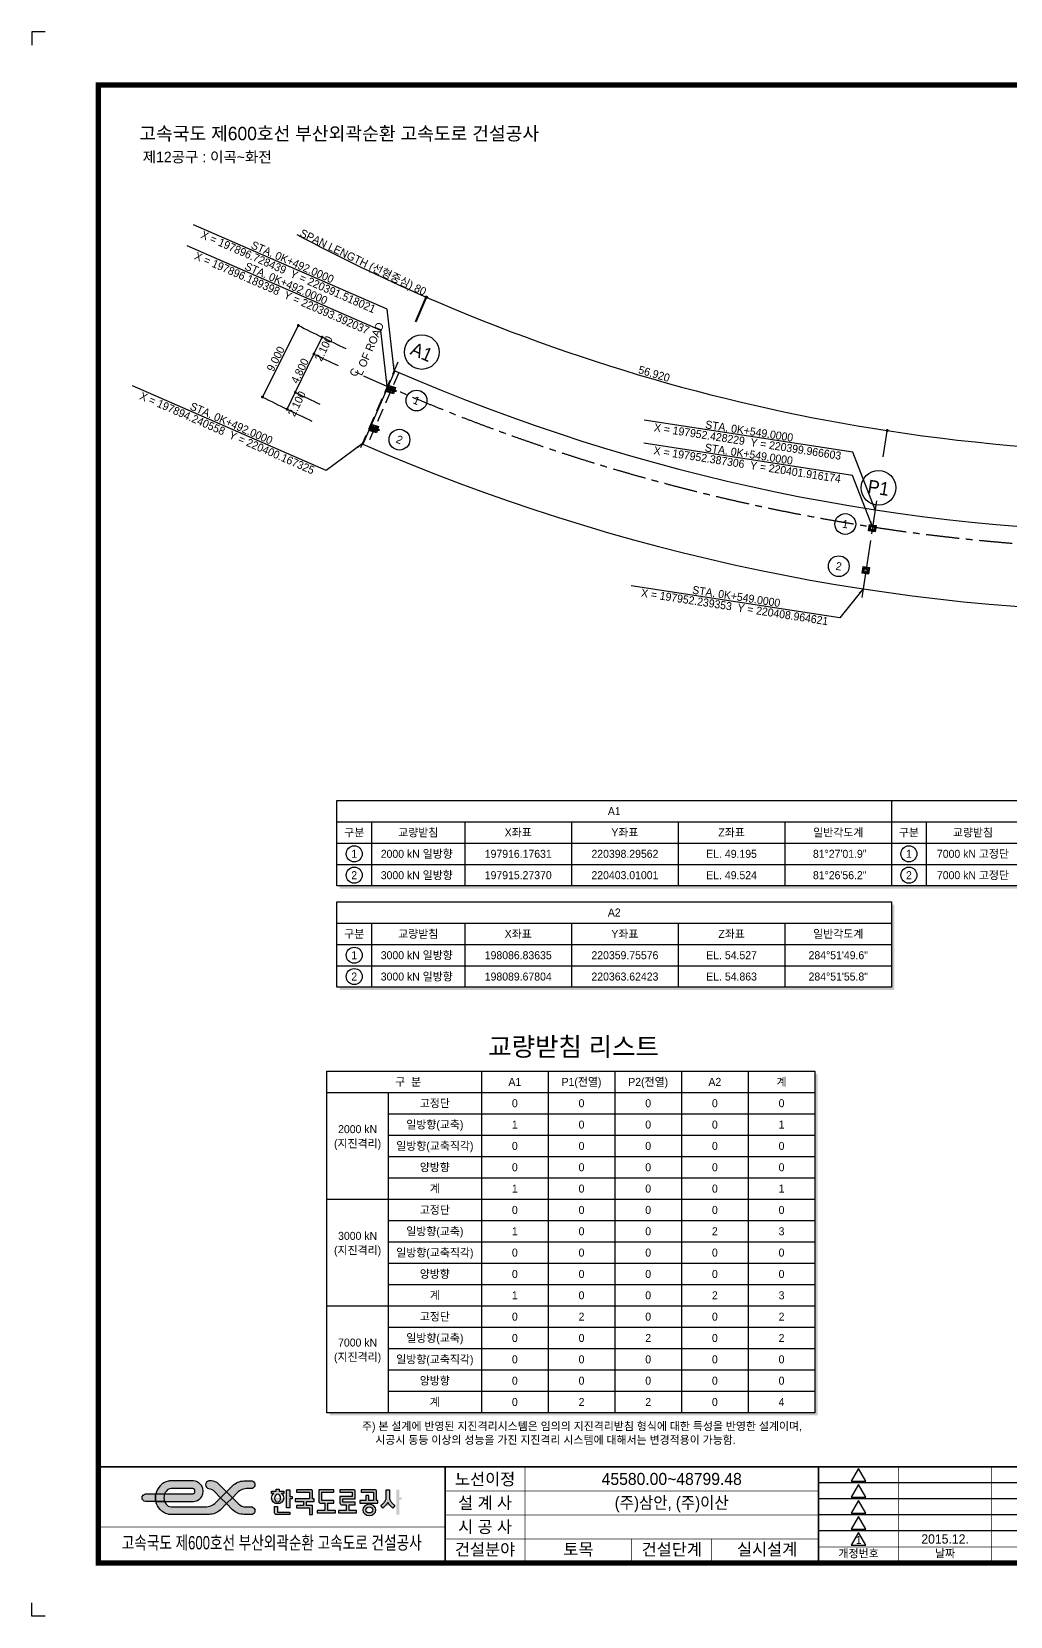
# Model space of a CAD drawing. Header units: feet. Extents: x 778950 to 1031250, y -253464 to -75264.
# Drawn here: x 778950 to 889038, y -253464 to -75264 of the extents above; entities that cross this region are included whole.
import ezdxf
from ezdxf.enums import TextEntityAlignment as Align

# ---------------------------------------------------------------- set-up
doc = ezdxf.new("R2010")
doc.units = ezdxf.units.FT
doc.header["$LTSCALE"] = 3000
doc.header["$MEASUREMENT"] = 0
doc.linetypes.add('A-CENTR01', pattern=[2, 1.25, -0.25, 0.25, -0.25])
doc.linetypes.add('A-DASHD01', pattern=[0.75, 0.5, -0.25])
doc.layers.get('0').update_dxf_attribs({"linetype": 'CONTINUOUS'})
for name, color, linetype in [('1', 1, 'CONTINUOUS'), ('5', 5, 'CONTINUOUS'), ('CS-CNTL', 1, 'A-CENTR01'), ('CS-CONC-MAJR', 4, 'CONTINUOUS'), ('CS-DIML', 1, 'CONTINUOUS'), ('CS-DIMT', 3, 'CONTINUOUS'), ('CS-MISC', 3, 'CONTINUOUS'), ('CS-SYMB', 3, 'CONTINUOUS'), ('CS-TABL-LIN2', 1, 'CONTINUOUS'), ('CS-TABL-TEX2', 3, 'CONTINUOUS'), ('CX-BORD-LIN1', 4, 'CONTINUOUS'), ('CX-BORD-LIN2', 3, 'CONTINUOUS'), ('CX-BORD-TEX2', 7, 'CONTINUOUS'), ('CX-BORD-TEX3', 6, 'CONTINUOUS'), ('CX-MISC', 2, 'CONTINUOUS'), ('CZ-TEX1', 6, 'CONTINUOUS'), ('CZ-TEX2', 3, 'CONTINUOUS')]:
    doc.layers.add(name, color=color, linetype=linetype)
doc.styles.add('A_STANDARD', font='')
doc.styles.add('TB_TEXT', font='')
doc.styles.add('TB_WBTXT', font='')
doc.styles.add('TB_WMTXT', font='')
doc.styles.get('A_STANDARD').set_extended_font_data('Dotum')
doc.styles.get('TB_TEXT').set_extended_font_data('Dotum')
doc.styles.get('TB_WBTXT').set_extended_font_data('Dotum')
doc.styles.get('TB_WMTXT').set_extended_font_data('Dotum')

# ---------------------------------------------------------------- blocks, each defined once
blk = doc.blocks.new('CXGLOGO-EX흑백')
h = blk.add_hatch(color=256)
h.paths.add_polyline_path([(12.63, 2.93), (13.94, 2.93, 0.130785), (14.2, 3, 0.568608), (14.23, 5.18, 0.139223), (13.96, 5.26), (11.43, 5.26, 0.198912), (7.89, 3.79), (5.96, 1.87), (7.79, 0.04), (9.3, 1.55, -0.198912)])
h.paths.add_polyline_path([(5.96, -1.79), (4.13, 0.04), (2.64, -1.46, -0.198912), (-0.68, -2.83), (-11.36, -2.83, -0.149968), (-12.24, -2.56, -0.149163), (-13.39, -1.14), (-16.1, -1.14, 0.278403), (-12.27, -5.13, 0.065939), (-11.87, -5.18), (0.62, -5.18, 0.198912), (3.94, -3.81)])
h.paths.add_polyline_path([(-16.1, 1.21), (-19.37, 1.21, 0.888889), (-19.37, -1.14), (-16.1, -1.14, -0.111111)])
h.paths.add_polyline_path([(-11.36, 2.91), (-4.68, 2.91, -0.057559), (-4.56, 2.9, -0.792918), (-4.56, 1.23, -0.057559), (-4.68, 1.21), (-13.39, 1.21, 0.193915), (-13.39, -1.14), (-4.74, -1.14, 1.071754), (-4.74, 5.26), (-11.87, 5.26, 0.065939), (-12.27, 5.21, 0.278403), (-16.1, 1.21), (-13.39, 1.21, -0.149163), (-12.24, 2.64, -0.149968)])
h = blk.add_hatch(color=256)
h.paths.add_polyline_path([(3.49, 4.34, 0.198912), (1.27, 5.26), (0.48, 5.26, 0.833808), (0.38, 2.93, -0.177326), (2.18, 1.99), (4.13, 0.04), (5.96, 1.87)])
h.paths.add_polyline_path([(9.74, -1.92), (7.79, 0.04), (5.96, -1.79), (7.89, -3.71, 0.198912), (11.43, -5.18), (13.94, -5.18, 0.129219), (14.2, -5.12, 0.604319), (14.13, -2.89, 0.11379), (13.9, -2.83), (11.96, -2.83, -0.198912)])
h = blk.add_hatch(color=256)
h.paths.add_polyline_path([(5.96, 1.87), (4.13, 0.04), (5.96, -1.79), (7.79, 0.04)])
h.paths.add_polyline_path([(-13.39, 1.21), (-16.1, 1.21, 0.111111), (-16.1, -1.14), (-13.39, -1.14, -0.193915)])
h = blk.add_hatch(color=256)
edge = h.paths.add_edge_path()
edge.add_line((55.91, 2.5), (56.86, 2.5))
edge.add_line((56.86, 2.5), (56.86, 0.09))
edge.add_arc((58.53, 0.09), 1.68, 180, 195.4084)
edge.add_arc((58.47, 0.08), 1.62, 195.4084, 211.407)
edge.add_arc((62.73, 2.67), 6.6, 211.407, 220.8846)
edge.add_arc((62.66, 2.61), 6.51, 220.8846, 230.4986)
edge.add_line((58.52, -2.41), (57.95, -3.23))
edge.add_arc((62.64, 2.48), 7.39, 221.3708, 230.5683, ccw=False)
edge.add_arc((62.86, 2.67), 7.69, 212.5284, 221.3728, ccw=False)
edge.add_arc((49.9, 2.67), 7.69, 318.6272, 327.4716, ccw=False)
edge.add_arc((50.12, 2.48), 7.39, 309.4317, 318.6292, ccw=False)
edge.add_line((54.82, -3.23), (54.24, -2.41))
edge.add_arc((50.17, 2.55), 6.42, 309.4355, 319.1813)
edge.add_arc((49.96, 2.73), 6.69, 319.1787, 328.5297)
edge.add_arc((54.29, 0.07), 1.61, 328.5765, 344.6082)
edge.add_arc((54.23, 0.09), 1.67, 344.5729, 360.0187)
edge.add_line((55.91, 0.09), (55.91, 2.5))
edge = h.paths.add_edge_path()
edge.add_arc((22.07, -0.1), 1.77, 0.3447, 51.8065, ccw=False)
edge.add_arc((21.99, -0.04), 1.86, 268.639, 358.4888, ccw=False)
edge.add_arc((21.9, -0.04), 1.86, 181.4953, 271.3769, ccw=False)
edge.add_arc((21.82, -0.1), 1.77, 128.1945, 179.6543, ccw=False)
edge.add_line((20.72, 1.3), (20.04, 1.3))
edge.add_line((20.04, 1.3), (20.04, 2.11))
edge.add_line((20.04, 2.11), (21.47, 2.11))
edge.add_line((21.47, 2.11), (21.47, 2.75))
edge.add_line((21.47, 2.75), (22.42, 2.75))
edge.add_line((22.42, 2.75), (22.42, 2.11))
edge.add_line((22.42, 2.11), (23.84, 2.11))
edge.add_line((23.84, 2.11), (23.84, 1.3))
edge.add_line((23.84, 1.3), (23.17, 1.3))
h.paths.add_polyline_path([(60.66, 0.17), (60.66, -0.6), (59.94, -0.6), (59.94, -5.25), (58.99, -5.25), (58.99, 2.5), (59.94, 2.5), (59.94, 0.17)])
edge = h.paths.add_edge_path()
edge.add_line((48.07, 2.5), (48.07, 1.72))
edge.add_line((48.07, 1.72), (51.87, 1.72))
edge.add_line((51.87, 1.72), (51.87, -0.86))
edge.add_line((51.87, -0.86), (50.44, -0.86))
edge.add_line((50.44, -0.86), (50.44, 0.69))
edge.add_line((50.44, 0.69), (49.49, 0.69))
edge.add_line((49.49, 0.69), (49.49, -0.86))
edge.add_line((49.49, -0.86), (47.59, -0.86))
edge.add_line((47.59, -0.86), (47.59, -1.63))
edge.add_line((47.59, -1.63), (53.29, -1.63))
edge.add_line((53.29, -1.63), (53.29, -0.86))
edge.add_line((53.29, -0.86), (52.82, -0.86))
edge.add_line((52.82, -0.86), (52.82, 1.98))
edge.add_arc((52.27, 1.98), 0.549, 360, 400.6008)
edge.add_arc((52.34, 2.04), 0.455, 40.6008, 89.6611)
edge.add_line((52.34, 2.5), (48.07, 2.5))
edge = h.paths.add_edge_path()
edge.add_line((41.42, 2.5), (41.42, 1.72))
edge.add_line((41.42, 1.72), (45.22, 1.72))
edge.add_line((45.22, 1.72), (45.22, 0.43))
edge.add_line((45.22, 0.43), (41.42, 0.43))
edge.add_line((41.42, 0.43), (41.42, -1.63))
edge.add_arc((41.97, -1.63), 0.549, 180, 220.6008)
edge.add_arc((41.9, -1.7), 0.455, 220.6008, 269.6611)
edge.add_line((41.89, -2.15), (43.32, -2.15))
edge.add_line((43.32, -2.15), (43.32, -3.96))
edge.add_line((43.32, -3.96), (40.94, -3.96))
edge.add_line((40.94, -3.96), (40.94, -4.73))
edge.add_line((40.94, -4.73), (46.64, -4.73))
edge.add_line((46.64, -4.73), (46.64, -3.96))
edge.add_line((46.64, -3.96), (44.27, -3.96))
edge.add_line((44.27, -3.96), (44.27, -2.15))
edge.add_line((44.27, -2.15), (46.17, -2.15))
edge.add_line((46.17, -2.15), (46.17, -1.38))
edge.add_line((46.17, -1.38), (42.37, -1.38))
edge.add_line((42.37, -1.38), (42.37, -0.34))
edge.add_line((42.37, -0.34), (46.17, -0.34))
edge.add_line((46.17, -0.34), (46.17, 1.98))
edge.add_arc((45.62, 1.98), 0.549, 360, 400.6008)
edge.add_arc((45.69, 2.04), 0.455, 40.6008, 89.6611)
edge.add_line((45.69, 2.5), (41.42, 2.5))
edge = h.paths.add_edge_path()
edge.add_line((39.52, 2.5), (34.77, 2.5))
edge.add_line((34.77, 2.5), (34.77, -1.12))
edge.add_arc((35.32, -1.12), 0.549, 180, 220.6008)
edge.add_arc((35.25, -1.18), 0.455, 220.6008, 269.6611)
edge.add_line((35.24, -1.63), (36.67, -1.63))
edge.add_line((36.67, -1.63), (36.67, -3.96))
edge.add_line((36.67, -3.96), (34.29, -3.96))
edge.add_line((34.29, -3.96), (34.29, -4.73))
edge.add_line((34.29, -4.73), (39.99, -4.73))
edge.add_line((39.99, -4.73), (39.99, -3.96))
edge.add_line((39.99, -3.96), (37.62, -3.96))
edge.add_line((37.62, -3.96), (37.62, -1.63))
edge.add_line((37.62, -1.63), (39.52, -1.63))
edge.add_line((39.52, -1.63), (39.52, -0.86))
edge.add_line((39.52, -0.86), (35.72, -0.86))
edge.add_line((35.72, -0.86), (35.72, 1.72))
edge.add_line((35.72, 1.72), (39.52, 1.72))
edge.add_line((39.52, 1.72), (39.52, 2.5))
edge = h.paths.add_edge_path()
edge.add_line((31.92, -5.25), (32.87, -5.25))
edge.add_line((32.87, -5.25), (32.87, -2.41))
edge.add_line((32.87, -2.41), (30.97, -2.41))
edge.add_line((30.97, -2.41), (30.97, -1.12))
edge.add_line((30.97, -1.12), (33.34, -1.12))
edge.add_line((33.34, -1.12), (33.34, -0.34))
edge.add_line((33.34, -0.34), (32.87, -0.34))
edge.add_line((32.87, -0.34), (32.87, 1.98))
edge.add_arc((32.32, 1.98), 0.549, 360, 400.6008)
edge.add_arc((32.39, 2.04), 0.455, 40.6008, 89.6611)
edge.add_line((32.39, 2.5), (27.88, 2.5))
edge.add_line((27.88, 2.5), (27.88, 1.72))
edge.add_line((27.88, 1.72), (31.92, 1.72))
edge.add_line((31.92, 1.72), (31.92, -0.34))
edge.add_line((31.92, -0.34), (27.41, -0.34))
edge.add_line((27.41, -0.34), (27.41, -1.12))
edge.add_line((27.41, -1.12), (30.02, -1.12))
edge.add_line((30.02, -1.12), (30.02, -2.41))
edge.add_line((30.02, -2.41), (27.88, -2.41))
edge.add_line((27.88, -2.41), (27.88, -3.18))
edge.add_line((27.88, -3.18), (31.92, -3.18))
edge.add_line((31.92, -3.18), (31.92, -5.25))
edge = h.paths.add_edge_path()
edge.add_line((25.74, -5.25), (21.47, -5.25))
edge.add_arc((21.47, -4.8), 0.449, 220.2619, 270, ccw=False)
edge.add_arc((21.55, -4.73), 0.558, 180.3389, 220.2619, ccw=False)
edge.add_arc((195.56, -3.7), 174.57, 179.6611, 180.3389, ccw=False)
edge.add_line((20.99, -2.67), (21.94, -2.67))
edge.add_line((21.94, -2.67), (21.94, -4.47))
edge.add_line((21.94, -4.47), (25.74, -4.47))
edge.add_line((25.74, -4.47), (25.74, -5.25))
edge = h.paths.add_edge_path(flags=16)
edge.add_ellipse((50.6, -3.77), major_axis=(-1.11, 0), ratio=0.86651, start_angle=0, end_angle=360)
edge = h.paths.add_edge_path()
edge.add_ellipse((50.6, -3.77), major_axis=(2.06, 0), ratio=0.842916, start_angle=0, end_angle=360, ccw=False)
h.paths.add_polyline_path([(26.46, 0.43), (26.46, -0.34), (25.74, -0.34), (25.74, -3.18), (24.67, -3.18), (24.67, 2.5), (25.74, 2.5), (25.74, 0.43)])
edge = h.paths.add_edge_path(flags=16)
edge.add_ellipse((21.94, -0.09), major_axis=(0, 1.22), ratio=0.776497, start_angle=0, end_angle=360, ccw=False)
for points in [[(-11.36, 2.91, 0.149968), (-12.24, 2.64, 0.149163), (-13.39, 1.21, 0.193915), (-13.39, -1.14), (-4.74, -1.14, 1.071754), (-4.74, 5.26), (-11.87, 5.26, 0.065939), (-12.27, 5.21, 0.278403), (-16.1, 1.21), (-13.39, 1.21), (-4.68, 1.21, 0.057559), (-4.56, 1.23, 0.792918), (-4.56, 2.9, 0.057559), (-4.68, 2.91), (-11.36, 2.91)], [(0.38, 2.93, -0.177326), (2.18, 1.99), (4.13, 0.04), (5.96, 1.87), (3.49, 4.34, 0.198912), (1.27, 5.26), (0.48, 5.26, 0.87142), (0.48, 2.91)], [(23.17, 1.3, -0.228396), (23.84, -0.09, -0.413446), (21.94, -1.89, -0.413609), (20.04, -0.09, -0.228387), (20.72, 1.3), (20.04, 1.3), (20.04, 2.11), (21.47, 2.11), (21.47, 2.75), (22.42, 2.75), (22.42, 2.11), (23.84, 2.11), (23.84, 1.3), (23.17, 1.3)], [(31.92, -5.25), (32.87, -5.25), (32.87, -2.41), (30.97, -2.41), (30.97, -1.12), (33.34, -1.12), (33.34, -0.34), (32.87, -0.34), (32.87, 1.98, 0.179031), (32.74, 2.34, 0.217397), (32.39, 2.5), (27.88, 2.5), (27.88, 1.72), (31.92, 1.72), (31.92, -0.34), (27.41, -0.34), (27.41, -1.12), (30.02, -1.12), (30.02, -2.41), (27.88, -2.41), (27.88, -3.18), (31.92, -3.18), (31.92, -5.25)], [(39.52, 2.5), (34.77, 2.5), (34.77, -1.12, 0.179031), (34.9, -1.48, 0.217397), (35.24, -1.63), (36.67, -1.63), (36.67, -3.96), (34.29, -3.96), (34.29, -4.73), (39.99, -4.73), (39.99, -3.96), (37.62, -3.96), (37.62, -1.63), (39.52, -1.63), (39.52, -0.86), (35.72, -0.86), (35.72, 1.72), (39.52, 1.72), (39.52, 2.5)], [(41.42, 2.5), (41.42, 1.72), (45.22, 1.72), (45.22, 0.43), (41.42, 0.43), (41.42, -1.63, 0.179031), (41.55, -1.99, 0.217397), (41.89, -2.15), (43.32, -2.15), (43.32, -3.96), (40.94, -3.96), (40.94, -4.73), (46.64, -4.73), (46.64, -3.96), (44.27, -3.96), (44.27, -2.15), (46.17, -2.15), (46.17, -1.38), (42.37, -1.38), (42.37, -0.34), (46.17, -0.34), (46.17, 1.98, 0.179031), (46.04, 2.34, 0.217397), (45.69, 2.5), (41.42, 2.5)], [(48.07, 2.5), (48.07, 1.72), (51.87, 1.72), (51.87, -0.86), (50.44, -0.86), (50.44, 0.69), (49.49, 0.69), (49.49, -0.86), (47.59, -0.86), (47.59, -1.63), (53.29, -1.63), (53.29, -0.86), (52.82, -0.86), (52.82, 1.98, 0.179031), (52.69, 2.34, 0.217397), (52.34, 2.5), (48.07, 2.5)], [(55.91, 2.5), (56.86, 2.5), (56.86, 0.09, 0.067333), (56.92, -0.35, 0.069921), (57.09, -0.77, 0.041378), (57.74, -1.65, 0.041974), (58.52, -2.41), (57.95, -3.23, -0.040153), (57.09, -2.41, -0.03861), (56.38, -1.46, -0.03861), (55.67, -2.41, -0.040153), (54.82, -3.23), (54.24, -2.41, 0.042549), (55.02, -1.65, 0.040824), (55.67, -0.77, 0.070066), (55.85, -0.35, 0.067497), (55.91, 0.09), (55.91, 2.5)], [(25.74, -5.25), (21.47, -5.25, -0.220496), (21.13, -5.09, -0.175981), (20.99, -4.73, -0.002958), (20.99, -2.67), (21.94, -2.67), (21.94, -4.47), (25.74, -4.47), (25.74, -5.25)]]:
    blk.add_lwpolyline(points, format="xyb")
for points in [[(14.2, 3, -0.130785), (13.94, 2.93), (12.63, 2.93, 0.198912), (9.3, 1.55), (7.79, 0.04), (5.96, 1.87), (7.89, 3.79, -0.198912), (11.43, 5.26), (13.96, 5.26, -0.139223), (14.23, 5.18, -0.568608)], [(-19.37, -1.14, -0.888889), (-19.37, 1.21), (-16.1, 1.21, 0.111111), (-16.1, -1.14)], [(-16.1, 1.21), (-13.39, 1.21, 0.193915), (-13.39, -1.14), (-16.1, -1.14, -0.111111)], [(5.96, -1.79), (3.94, -3.81, -0.198912), (0.62, -5.18), (-11.87, -5.18, -0.065939), (-12.27, -5.13, -0.278403), (-16.1, -1.14), (-13.39, -1.14, 0.149163), (-12.24, -2.56, 0.149968), (-11.36, -2.83), (-0.68, -2.83, 0.198912), (2.64, -1.46), (4.13, 0.04)], [(7.79, 0.04), (9.74, -1.92, 0.198912), (11.96, -2.83), (13.9, -2.83, -0.11379), (14.13, -2.89, -0.604319), (14.2, -5.12, -0.129219), (13.94, -5.18), (11.43, -5.18, -0.198912), (7.89, -3.71), (5.96, -1.79)]]:
    blk.add_lwpolyline(points, format="xyb", close=True)
blk.add_lwpolyline([(5.96, 1.87), (7.79, 0.04), (5.96, -1.79), (4.13, 0.04), (5.96, 1.87)])
blk.add_lwpolyline([(26.46, 0.43), (26.46, -0.34), (25.74, -0.34), (25.74, -3.18), (24.67, -3.18), (24.67, 2.5), (25.74, 2.5), (25.74, 0.43)], close=True)
at = {"extrusion": (0, 0, -1)}
blk.add_ellipse((21.94, -0.09), major_axis=(0, 1.22), ratio=0.776497, start_param=3.141593, end_param=9.424778, dxfattribs=at)
blk.add_ellipse((50.6, -3.77), major_axis=(2.06, 0), ratio=0.842916, dxfattribs=at)
blk.add_ellipse((50.6, -3.77), major_axis=(-1.11, 0), ratio=0.86651)
blk = doc.blocks.new('CXBLKA1-KHCA')
at = {"layer": 'CX-BORD-LIN1', "const_width": 2}
blk.add_lwpolyline([(796, 0), (0, 0), (0, 554), (796, 554)], close=True, dxfattribs=at)
at = {"layer": 'CX-BORD-LIN1'}
for points, const_width in [([(796, 36), (0, 36)], 0.6), ([(130, 0), (130, 36)], 0.6), ([(160, 0), (160, 36)], 0.3), ([(270, 0), (270, 36)], 0.6), ([(300, 0), (300, 36)], 0.3), ([(335, 0), (335, 36)], 0.3), ([(558, 6), (270, 6)], 0.2)]:
    blk.add_lwpolyline(points, dxfattribs=dict(at, const_width=const_width))
for points in [[(285.08, 35.47), (282.34, 30.71), (287.83, 30.71)], [(285.08, 29.47), (282.34, 24.71), (287.83, 24.71)], [(285.08, 23.47), (282.34, 18.71), (287.83, 18.71)], [(285.08, 17.47), (282.34, 12.71), (287.83, 12.71)], [(285.08, 11.47), (282.34, 6.71), (287.83, 6.71)]]:
    blk.add_lwpolyline(points, close=True, dxfattribs=at)
at = {"layer": 'CX-BORD-LIN2'}
blk.add_line((558, 30), (270, 30), dxfattribs=at)
at = {"layer": 'CX-BORD-LIN2', "const_width": 0.3}
for points in [[(270, 27), (130, 27)], [(270, 18), (130, 18)], [(130, 13.5), (0, 13.5)], [(270, 9), (130, 9)], [(200, 0), (200, 9)], [(230, 0), (230, 9)]]:
    blk.add_lwpolyline(points, dxfattribs=at)
at = {"layer": 'CX-BORD-LIN2'}
for points in [[(558, 24), (270, 24)], [(558, 18), (270, 18)], [(558, 12), (270, 12)]]:
    blk.add_lwpolyline(points, dxfattribs=at)
at = {"layer": 'CX-MISC'}
for points in [[(-20, 574), (-25, 574), (-25, 569)], [(-20, -20), (-25, -20), (-25, -15)]]:
    blk.add_lwpolyline(points, dxfattribs=at)
at = {"layer": 'CX-MISC', "xscale": 1.2, "yscale": 1.2}
blk.add_blockref('CXGLOGO-EX흑백', (40.89, 24.42), dxfattribs=at)
at = {"layer": 'CX-BORD-LIN1', "style": 'TB_TEXT'}
for tag, height, p in [('TR_RNUM5', 3, (285.11, 32.64)), ('TR_RDAT5', 3.5, (317.5, 33)), ('TR_DGN5', 3.5, (451.12, 33)), ('TR_CHK5', 3.5, (491.12, 33)), ('TR_APP5', 3.5, (531.12, 33)), ('TR_RNUM4', 3, (285.11, 26.64)), ('TR_RDAT4', 3.5, (317.5, 27)), ('TR_DGN4', 3.5, (451.12, 27)), ('TR_CHK4', 3.5, (491.12, 27)), ('TR_APP4', 3.5, (531.12, 27)), ('TR_RNUM3', 3, (285.11, 20.64)), ('TR_RDAT3', 3.5, (317.5, 21)), ('TR_DGN3', 3.5, (451.12, 21)), ('TR_CHK3', 3.5, (491.12, 21)), ('TR_APP3', 3.5, (531.12, 21)), ('TR_RNUM2', 3, (285.11, 14.64)), ('TR_RDAT2', 3.5, (317.5, 15)), ('TR_DGN2', 3.5, (451.12, 15)), ('TR_CHK2', 3.5, (491.12, 15)), ('TR_APP2', 3.5, (531.12, 15)), ('TR_RNUM1', 3, (285.11, 8.64)), ('TR_RDAT1', 3.5, (317.5, 9)), ('TR_DGN1', 3.5, (451.12, 9)), ('TR_CHK1', 3.5, (491.12, 9)), ('TR_APP1', 3.5, (531.12, 9))]:
    blk.add_attdef(tag, text='', height=height, dxfattribs=at).set_placement(p, align=Align.MIDDLE_CENTER)
for tag, p in [('TR_RCON5', (342.3, 33)), ('TR_RCON4', (342.3, 27)), ('TR_RCON3', (342.3, 21)), ('TR_RCON2', (342.3, 15)), ('TR_RCON1', (342.3, 9))]:
    blk.add_attdef(tag, text='', height=3.5, dxfattribs=at).set_placement(p, align=Align.MIDDLE_LEFT)
at = {"layer": 'CX-BORD-LIN2', "style": 'TB_TEXT'}
blk.add_attdef('TD_VERSION', text='', height=3, rotation=90, dxfattribs=at).set_placement((800.5, 48.01), align=Align.MIDDLE_CENTER)
at = {"layer": 'CX-BORD-TEX2', "style": 'TB_WMTXT'}
for tag, height, p in [('TB_CNAME', 5, (15.34, 531.83)), ('TB_CSCOP', 4, (16.63, 523.83))]:
    blk.add_attdef(tag, text='', height=height, dxfattribs=at).set_placement(p, align=Align.BOTTOM_LEFT)
at = {"layer": 'CX-BORD-TEX2', "style": 'TB_WBTXT'}
for tag, height, p in [('TB_MTITIL', 10, (398, 533.33)), ('TB_STITL', 7, (398, 518.33))]:
    blk.add_attdef(tag, text='', height=height, dxfattribs=at).set_placement(p, align=Align.MIDDLE_CENTER)
at = {"layer": 'CX-BORD-TEX3', "style": 'TB_TEXT'}
for s, height, p in [('노선이정', 4.5, (145.03, 31.46)), ('설 계 사', 4.5, (145, 22.59)), ('시 공 사', 4.5, (145, 13.59)), ('건설분야', 4.5, (145, 5.13)), ('건설단계', 4.5, (215, 5.13)), ('개정번호', 3, (285.08, 3.66)), ('날짜', 3, (317.5, 3.66))]:
    blk.add_text(s, height=height, dxfattribs=at).set_placement(p, align=Align.MIDDLE)
for tag, height, p in [('TD_LNDST', 4.5, (215, 31.5)), ('TD_DSECT', 4.5, (605.5, 31.5)), ('TD_DDIST', 4.5, (654.5, 31.5)), ('TD_DNAME_TOP', 4.5, (755, 27.96)), ('TD_CSECT', 4.5, (605.5, 22.5)), ('TD_CDIST', 4.5, (654.5, 22.5)), ('TD_DNAME_MAIN', 4.5, (755, 21.47)), ('TD_CCOMP', 4.5, (215, 13.59)), ('TD_HSCAL', 4.5, (620.88, 13.75)), ('TD_VSCAL', 4.5, (656.86, 13.75)), ('TD_DNAME_BOT', 3, (755, 15.25)), ('TD_FIELD', 4.5, (180, 5.13)), ('TD_CSTEP', 4.5, (250.74, 5.13)), ('TD_DWGCODE', 4.5, (637, 4.79)), ('TD_DWGNO', 4.5, (755, 5))]:
    blk.add_attdef(tag, text='', height=height, dxfattribs=at).set_placement(p, align=Align.MIDDLE_CENTER)
for tag, height, width, p in [('TD_DCOMP', 4.5, 0.95, (215, 22.59)), ('TD_CNAME', 5, 0.78, (65, 7.6))]:
    blk.add_attdef(tag, text='', height=height, dxfattribs=dict(at, width=width)).set_placement(p, align=Align.MIDDLE_CENTER)
blk = doc.blocks.new('CXDIMDT2')
at = {"layer": 'CS-MISC', "const_width": 0.5}
blk.add_lwpolyline([(0.25, 0, 1), (-0.25, 0, 1)], format="xyb", close=True, dxfattribs=at)
blk = doc.blocks.new('일방향')
at = {"layer": '5'}
h = blk.add_hatch(color=3, dxfattribs=at)
h.dxf.hatch_style = 1
h.paths.add_polyline_path([(474350, 220633), (474574, 220695), (474574, 220572)])
h = blk.add_hatch(color=3, dxfattribs=at)
h.dxf.hatch_style = 1
h.paths.add_polyline_path([(474574, 220613), (474939, 220613), (474939, 220654), (474574, 220654)])
h = blk.add_hatch(color=3, dxfattribs=at)
h.dxf.hatch_style = 1
h.paths.add_polyline_path([(475163, 220633), (474939, 220695), (474939, 220572)])
at = {"color": 3, "linetype": 'Continuous'}
for p, q in [((474350, 220633), (474574, 220695)), ((474574, 220572), (474574, 220695)), ((475163, 220633), (474939, 220695))]:
    blk.add_line(p, q, dxfattribs=at)
at = {"color": 3}
for p, q in [((474574, 220572), (474350, 220633)), ((474939, 220572), (475163, 220633))]:
    blk.add_line(p, q, dxfattribs=at)
at = {"color": 3, "linetype": 'Continuous'}
for points in [[(474509, 220881), (475004, 220881), (475004, 220386), (474509, 220386)], [(474574, 220613), (474939, 220613), (474939, 220654), (474574, 220654)]]:
    blk.add_lwpolyline(points, close=True, dxfattribs=at)
at = {"color": 3}
blk.add_circle((474757, 220633), 139, dxfattribs=at)
at = {"layer": '1', "color": 3}
blk.add_circle((474757, 220633), 230, dxfattribs=at)
blk = doc.blocks.new('고정단')
at = {"color": 3, "linetype": 'Continuous'}
blk.add_lwpolyline([(474509, 219921), (475004, 219921), (475004, 219426), (474509, 219426)], close=True, dxfattribs=at)
for radius in [230, 139]:
    blk.add_circle((474757, 219673), radius, dxfattribs=at)

msp = doc.modelspace()

# ---------------------------------------------------------------- linework, layer by layer
at = {"layer": 'CS-CNTL', "linetype": 'A-DASHD01'}
for p, q in [((820121, -112439), (815723, -122521)), ((820253, -113587), (818454, -117711)), ((818454, -117711), (816655, -121836)), ((873988, -128035), (872319, -138907))]:
    msp.add_line(p, q, dxfattribs=at)
at = {"layer": 'CS-CNTL'}
msp.add_line((873988, -128035), (872319, -138907), dxfattribs=at)
msp.add_arc((906911, 86504), 220000, 245.67013, 294.31945, dxfattribs=at)
at = {"layer": 'CS-CONC-MAJR'}
for p, q in [((819795, -113387), (817995, -117512)), ((817995, -117512), (816196, -121637))]:
    msp.add_line(p, q, dxfattribs=at)
for radius, start, end in [(218050, 246.45162, 293.53787), (227050, 246.45079, 293.53912)]:
    msp.add_arc((906911, 86504), radius, start, end, dxfattribs=at)
at = {"layer": 'CS-DIML'}
for p, q in [((818946, -106471), (797168, -96970)), ((818233, -108857), (796455, -99356)), ((822121, -107856), (823380, -104969)), ((822191, -107887), (823450, -104999)), ((819721, -113356), (818946, -106471)), ((804912, -116346), (808955, -108305)), ((810703, -111511), (811621, -109622)), ((818942, -115143), (818233, -108857)), ((808605, -115829), (810703, -111511)), ((812064, -124600), (790286, -115100)), ((807688, -117718), (808605, -115829)), ((871322, -122567), (847837, -118963)), ((874746, -123092), (875224, -119979)), ((816123, -121605), (812064, -124600)), ((871284, -125156), (847799, -121552)), ((873836, -129023), (871322, -122567)), ((873540, -130950), (871284, -125156)), ((869866, -141167), (846381, -137563)), ((872471, -137919), (869866, -141167))]:
    msp.add_line(p, q, dxfattribs=at)
for radius, start, end in [(209050, 242.00289, 246.4306), (209050, 246.4306, 246.45143), (209050, 246.45143, 261.27542), (218050, 243.30538, 244.08668), (218050, 244.08668, 244.86799), (220150, 244.08668, 244.86799), (224950, 244.08668, 244.86799), (227050, 243.30538, 244.08668), (227050, 244.08668, 244.86799), (209050, 261.27542, 278.72458)]:
    msp.add_arc((906911, 86504), radius, start, end, dxfattribs=at)
for points in [[(819721, -113356), (819757, -112687), (819721, -113356), (819538, -112712)], [(818942, -115143), (818977, -114475), (818942, -115143), (818759, -114499)], [(816123, -121605), (815526, -121908), (816123, -121605), (815657, -122085)], [(873836, -129023), (873699, -128368), (873836, -129023), (873494, -128448)], [(873540, -130950), (873403, -130295), (873540, -130950), (873198, -130375)], [(872471, -137919), (871972, -138365), (872471, -137919), (872144, -138503)]]:
    msp.add_solid(points, dxfattribs=at)
at = {"layer": 'CS-SYMB'}
for centre in [(822239, -116744), (820320, -121144), (870471, -130631), (869743, -135376)]:
    msp.add_circle(centre, 1170, dxfattribs=at)
at = {"layer": 'CS-TABL-LIN2'}
for p, q in [((875684, -161718), (875684, -171318)), ((813284, -164118), (1000484, -164118)), ((817184, -164118), (817184, -171318)), ((827684, -164118), (827684, -171318)), ((839684, -164118), (839684, -171318)), ((851684, -164118), (851684, -171318)), ((863684, -164118), (863684, -171318)), ((879584, -164118), (879584, -171318)), ((813284, -166518), (1000484, -166518)), ((813284, -168918), (1000484, -168918)), ((813284, -175518), (875684, -175518)), ((817184, -175518), (817184, -182718)), ((827684, -175518), (827684, -182718)), ((839684, -175518), (839684, -182718)), ((851684, -175518), (851684, -182718)), ((863684, -175518), (863684, -182718)), ((813284, -177918), (875684, -177918)), ((813284, -180318), (875684, -180318)), ((829551, -192163), (829551, -230563)), ((837051, -192163), (837051, -230563)), ((844551, -192163), (844551, -230563)), ((852051, -192163), (852051, -230563)), ((859551, -192163), (859551, -230563)), ((812155, -194563), (867051, -194563)), ((819051, -194563), (819051, -230563)), ((819051, -196963), (867051, -196963)), ((819051, -199363), (867051, -199363)), ((819051, -201763), (867051, -201763)), ((819051, -204163), (867051, -204163)), ((812155, -206563), (867051, -206563)), ((819051, -208963), (867051, -208963)), ((819051, -211363), (867051, -211363)), ((819051, -213763), (867051, -213763)), ((819051, -216163), (867051, -216163)), ((812155, -218563), (867051, -218563)), ((819051, -220963), (867051, -220963)), ((819051, -223363), (867051, -223363)), ((819051, -225763), (867051, -225763)), ((819051, -228163), (867051, -228163))]:
    msp.add_line(p, q, dxfattribs=at)
for points in [[(813284, -161718), (1000484, -161718), (1000484, -171318), (813284, -171318)], [(813284, -173118), (875684, -173118), (875684, -182718), (813284, -182718)], [(812155, -192163), (867051, -192163), (867051, -230563), (812155, -230563)]]:
    msp.add_lwpolyline(points, close=True, dxfattribs=at)
for centre in [(815234, -167718), (877634, -167718), (815234, -170118), (877634, -170118), (815234, -179118), (815234, -181518)]:
    msp.add_circle(centre, 900, dxfattribs=at)
for points in [[(813584, -171318), (1000784, -171318), (813584, -171618), (1000784, -171618)], [(875684, -173418), (875984, -173418), (875684, -182718), (875984, -182718)], [(813584, -182718), (875984, -182718), (813584, -183018), (875984, -183018)], [(867051, -192463), (867351, -192463), (867051, -230563), (867351, -230563)], [(812455, -230563), (867351, -230563), (812455, -230863), (867351, -230863)]]:
    msp.add_solid(points, dxfattribs=at)
at = {"layer": 'CZ-TEX2'}
for centre in [(822827, -111285), (874215, -126552)]:
    msp.add_circle(centre, 1950, dxfattribs=at)

# ---------------------------------------------------------------- block references
at = {"linetype": 'ByBlock'}
for name, p, xscale, yscale, zscale, rotation in [('일방향', (43492, -236382), 1.5, 1.5, 1.5, 343.9284822911823), ('일방향', (41569, -240760), 1.500000000000001, 1.500000000000001, 1.500000000000001, 343.9268719225178), ('고정단', (119641, -348776), 1.500000000000001, 1.500000000000001, 1.500000000000001, 351.2754154430975), ('고정단', (118913, -353520), 1.500000000000001, 1.500000000000001, 1.500000000000001, 351.2754154264084)]:
    msp.add_blockref(name, p, dxfattribs=dict(at, xscale=xscale, yscale=yscale, zscale=zscale, rotation=rotation))
at = {"layer": 'CS-SYMB', "xscale": 330, "yscale": 330, "zscale": 330, "rotation": 262.477927}
for p in [(823320, -105106), (823390, -105137), (823390, -105137), (808955, -108305), (811621, -109622), (810703, -111511), (810703, -111511), (808605, -115829), (808605, -115829), (804912, -116346), (807688, -117718), (875201, -120127), (875201, -120127)]:
    msp.add_blockref('CXDIMDT2', p, dxfattribs=at)
at = {"layer": 'CX-BORD-LIN1'}
ref = msp.add_blockref('CXBLKA1-KHCA', (786450, -247464), dxfattribs=dict(at, xscale=300, yscale=300, zscale=300))
ref.add_attrib('TB_CNAME', '고속국도 제600호선 부산외곽순환 고속도로 건설공사', dxfattribs={"layer": 'CX-BORD-TEX2', "height": 1500, "style": 'TB_WMTXT'}).set_placement((791053, -87914), align=Align.BOTTOM_LEFT)
ref.add_attrib('TB_CSCOP', '제12공구 : 이곡~화전', dxfattribs={"layer": 'CX-BORD-TEX2', "height": 1200, "style": 'TB_WMTXT'}).set_placement((791440, -90314), align=Align.BOTTOM_LEFT)
ref.add_attrib('TD_CNAME', '고속국도 제600호선 부산외곽순환 고속도로 건설공사', dxfattribs={"layer": 'CX-BORD-TEX3', "height": 1500, "style": 'TB_TEXT', "width": 0.75}).set_placement((805950, -245185), align=Align.MIDDLE_CENTER)
ref.add_attrib('TD_FIELD', '토목', dxfattribs={"layer": 'CX-BORD-TEX3', "height": 1350, "style": 'TB_TEXT'}).set_placement((840450, -245926), align=Align.MIDDLE_CENTER)
ref.add_attrib('TD_CSTEP', '실시설계', dxfattribs={"layer": 'CX-BORD-TEX3', "height": 1350, "style": 'TB_TEXT'}).set_placement((861673, -245926), align=Align.MIDDLE_CENTER)
ref.add_attrib('TD_DCOMP', '(주)삼안, (주)이산', dxfattribs={"layer": 'CX-BORD-TEX3', "height": 1350, "style": 'TB_TEXT', "width": 0.95}).set_placement((850950, -240687), align=Align.MIDDLE_CENTER)
ref.add_attrib('TD_LNDST', '45580.00~48799.48', dxfattribs={"layer": 'CX-BORD-TEX3', "height": 1350, "style": 'TB_TEXT'}).set_placement((850950, -238014), align=Align.MIDDLE_CENTER)
ref.add_attrib('TR_RNUM1', '1', dxfattribs={"height": 900, "style": 'TB_TEXT'}).set_placement((871981, -244873), align=Align.MIDDLE_CENTER)
ref.add_attrib('TR_RDAT1', '2015.12.', dxfattribs={"height": 1050, "style": 'TB_TEXT'}).set_placement((881700, -244764), align=Align.MIDDLE_CENTER)

# ---------------------------------------------------------------- texts
at = {"layer": 'CS-DIMT', "style": 'A_STANDARD'}
for s, rotation, p in [('X = 197896.728439  Y = 220391.518021', 336.4306, (807997, -101858)), ('X = 197896.189398  Y = 220393.392037', 336.4306, (807284, -104244)), ('X = 197894.240558  Y = 220400.167325', 336.4306, (801115, -119988)), ('X = 197952.428229  Y = 220399.966603', 351.27542, (859557, -120913)), ('X = 197952.387306  Y = 220401.916174', 351.27542, (859519, -123502)), ('X = 197952.239353  Y = 220408.964621', 351.27542, (858101, -139513))]:
    msp.add_text(s, height=900, rotation=rotation, dxfattribs=at).set_placement(p, align=Align.TOP_CENTER)
for s, rotation, p in [('SPAN LENGTH (선형중심) 80', 334.32693, (816046, -101599)), ('STA. 0K+492.0000', 336.4306, (808117, -101583)), ('STA. 0K+492.0000', 336.4306, (807404, -103969)), ('2.100', 424.08668, (812197, -111090)), ('9.000', 423.30538, (806798, -112257)), ('4.800', 424.08668, (809518, -113604)), ('56.920', 343.86343, (848852, -114166)), ('2.100', 424.08668, (809177, -117294)), ('STA. 0K+492.0000', 336.4306, (801235, -119713)), ('STA. 0K+549.0000', 351.27542, (859602, -120617)), ('STA. 0K+549.0000', 351.27542, (859564, -123206)), ('STA. 0K+549.0000', 351.27542, (858147, -139216))]:
    msp.add_text(s, height=900, rotation=rotation, dxfattribs=at).set_placement(p, align=Align.CENTER)
for s, p in [('L OF ROAD', (816081, -114011)), ('C', (815486, -114140))]:
    msp.add_text(s, height=900, rotation=66.4306, dxfattribs=at).set_placement(p)
at = {"layer": 'CS-SYMB', "style": 'A_STANDARD'}
for s, rotation, p in [('1', 336.4306, (822059, -117157)), ('2', 336.4306, (820140, -121556)), ('1', 351.27542, (870402, -131076)), ('2', 351.27542, (869674, -135820))]:
    msp.add_text(s, height=900, rotation=rotation, dxfattribs=at).set_placement(p, align=Align.CENTER)
at = {"layer": 'CS-TABL-TEX2', "style": 'A_STANDARD'}
for s, p in [('A1', (844484, -162918)), ('구분', (815234, -165318)), ('교량받침', (822434, -165318)), ('X좌표', (833684, -165318)), ('Y좌표', (845684, -165318)), ('Z좌표', (857684, -165318)), ('일반각도계', (869684, -165318)), ('구분', (877634, -165318)), ('교량받침', (884834, -165318)), ('1', (815234, -167718)), ('2000 kN 일방향 ', (822434, -167718)), ('197916.17631', (833684, -167718)), ('220398.29562', (845684, -167718)), ('EL. 49.195', (857684, -167718)), (' 81°27\'01.9"', (869684, -167718)), ('1', (877634, -167718)), ('7000 kN 고정단', (884834, -167718)), ('2', (815234, -170118)), ('3000 kN 일방향 ', (822434, -170118)), ('197915.27370', (833684, -170118)), ('220403.01001', (845684, -170118)), ('EL. 49.524', (857684, -170118)), (' 81°26\'56.2"', (869684, -170118)), ('2', (877634, -170118)), ('7000 kN 고정단', (884834, -170118)), ('A2', (844484, -174318)), ('구분', (815234, -176718)), ('교량받침', (822434, -176718)), ('X좌표', (833684, -176718)), ('Y좌표', (845684, -176718)), ('Z좌표', (857684, -176718)), ('일반각도계', (869684, -176718)), ('1', (815234, -179118)), ('3000 kN 일방향 ', (822434, -179118)), ('198086.83635', (833684, -179118)), ('220359.75576', (845684, -179118)), ('EL. 54.527', (857684, -179118)), ('284°51\'49.6"', (869684, -179118)), ('2', (815234, -181518)), ('3000 kN 일방향 ', (822434, -181518)), ('198089.67804', (833684, -181518)), ('220363.62423', (845684, -181518)), ('EL. 54.863', (857684, -181518)), ('284°51\'55.8"', (869684, -181518)), ('구  분', (821301, -193363)), ('A1', (833301, -193363)), ('P1(전열)', (840801, -193363)), ('P2(전열)', (848301, -193363)), ('A2', (855801, -193363)), ('계', (863301, -193363)), ('고정단', (824301, -195763)), ('0', (833301, -195763)), ('0', (840801, -195763)), ('0', (848301, -195763)), ('0', (855801, -195763)), ('0', (863301, -195763)), ('일방향(교축)', (824301, -198163)), ('1', (833301, -198163)), ('0', (840801, -198163)), ('0', (848301, -198163)), ('0', (855801, -198163)), ('1', (863301, -198163)), ('2000 kN', (815613, -198679)), ('(지진격리)', (815613, -200299)), ('일방향(교축직각)', (824301, -200563)), ('0', (833301, -200563)), ('0', (840801, -200563)), ('0', (848301, -200563)), ('0', (855801, -200563)), ('0', (863301, -200563)), ('양방향', (824301, -202963)), ('0', (833301, -202963)), ('0', (840801, -202963)), ('0', (848301, -202963)), ('0', (855801, -202963)), ('0', (863301, -202963)), ('계', (824301, -205363)), ('1', (833301, -205363)), ('0', (840801, -205363)), ('0', (848301, -205363)), ('0', (855801, -205363)), ('1', (863301, -205363)), ('고정단', (824301, -207763)), ('0', (833301, -207763)), ('0', (840801, -207763)), ('0', (848301, -207763)), ('0', (855801, -207763)), ('0', (863301, -207763)), ('3000 kN', (815613, -210679)), ('일방향(교축)', (824301, -210163)), ('1', (833301, -210163)), ('0', (840801, -210163)), ('0', (848301, -210163)), ('2', (855801, -210163)), ('3', (863301, -210163)), ('(지진격리)', (815613, -212299)), ('일방향(교축직각)', (824301, -212563)), ('0', (833301, -212563)), ('0', (840801, -212563)), ('0', (848301, -212563)), ('0', (855801, -212563)), ('0', (863301, -212563)), ('양방향', (824301, -214963)), ('0', (833301, -214963)), ('0', (840801, -214963)), ('0', (848301, -214963)), ('0', (855801, -214963)), ('0', (863301, -214963)), ('계', (824301, -217363)), ('1', (833301, -217363)), ('0', (840801, -217363)), ('0', (848301, -217363)), ('2', (855801, -217363)), ('3', (863301, -217363)), ('고정단', (824301, -219763)), ('0', (833301, -219763)), ('2', (840801, -219763)), ('0', (848301, -219763)), ('0', (855801, -219763)), ('2', (863301, -219763)), ('7000 kN', (815613, -222679)), ('일방향(교축)', (824301, -222163)), ('0', (833301, -222163)), ('0', (840801, -222163)), ('2', (848301, -222163)), ('0', (855801, -222163)), ('2', (863301, -222163)), ('(지진격리)', (815613, -224299)), ('일방향(교축직각)', (824301, -224563)), ('0', (833301, -224563)), ('0', (840801, -224563)), ('0', (848301, -224563)), ('0', (855801, -224563)), ('0', (863301, -224563)), ('양방향', (824301, -226963)), ('0', (833301, -226963)), ('0', (840801, -226963)), ('0', (848301, -226963)), ('0', (855801, -226963)), ('0', (863301, -226963)), ('계', (824301, -229363)), ('0', (833301, -229363)), ('2', (840801, -229363)), ('2', (848301, -229363)), ('0', (855801, -229363)), ('4', (863301, -229363))]:
    msp.add_text(s, height=900, dxfattribs=at).set_placement(p, align=Align.MIDDLE_CENTER)
for s, p in [('주) 본 설계에 반영된 지진격리시스템은 임의의 지진격리받침 형식에 대한 특성을 반영한 설계이며,', (840853, -232529)), ('시공시 동등 이상의 성능을 가진 지진격리 시스템에 대해서는 변경적용이 가능함.', (837877, -234075))]:
    msp.add_text(s, height=900, dxfattribs=at).set_placement(p, align=Align.CENTER)
at = {"layer": 'CZ-TEX1', "style": 'A_STANDARD'}
msp.add_text('교량받침 리스트', height=2100, dxfattribs=at).set_placement((839907, -190449), align=Align.CENTER)
at = {"layer": 'CZ-TEX2', "style": 'A_STANDARD'}
for s, rotation, p in [('A1', 336.4306, (822527, -111972)), ('P1', 351.27542, (874101, -127293))]:
    msp.add_text(s, height=1500, rotation=rotation, dxfattribs=at).set_placement(p, align=Align.CENTER)

doc.saveas('drawing.dxf')
